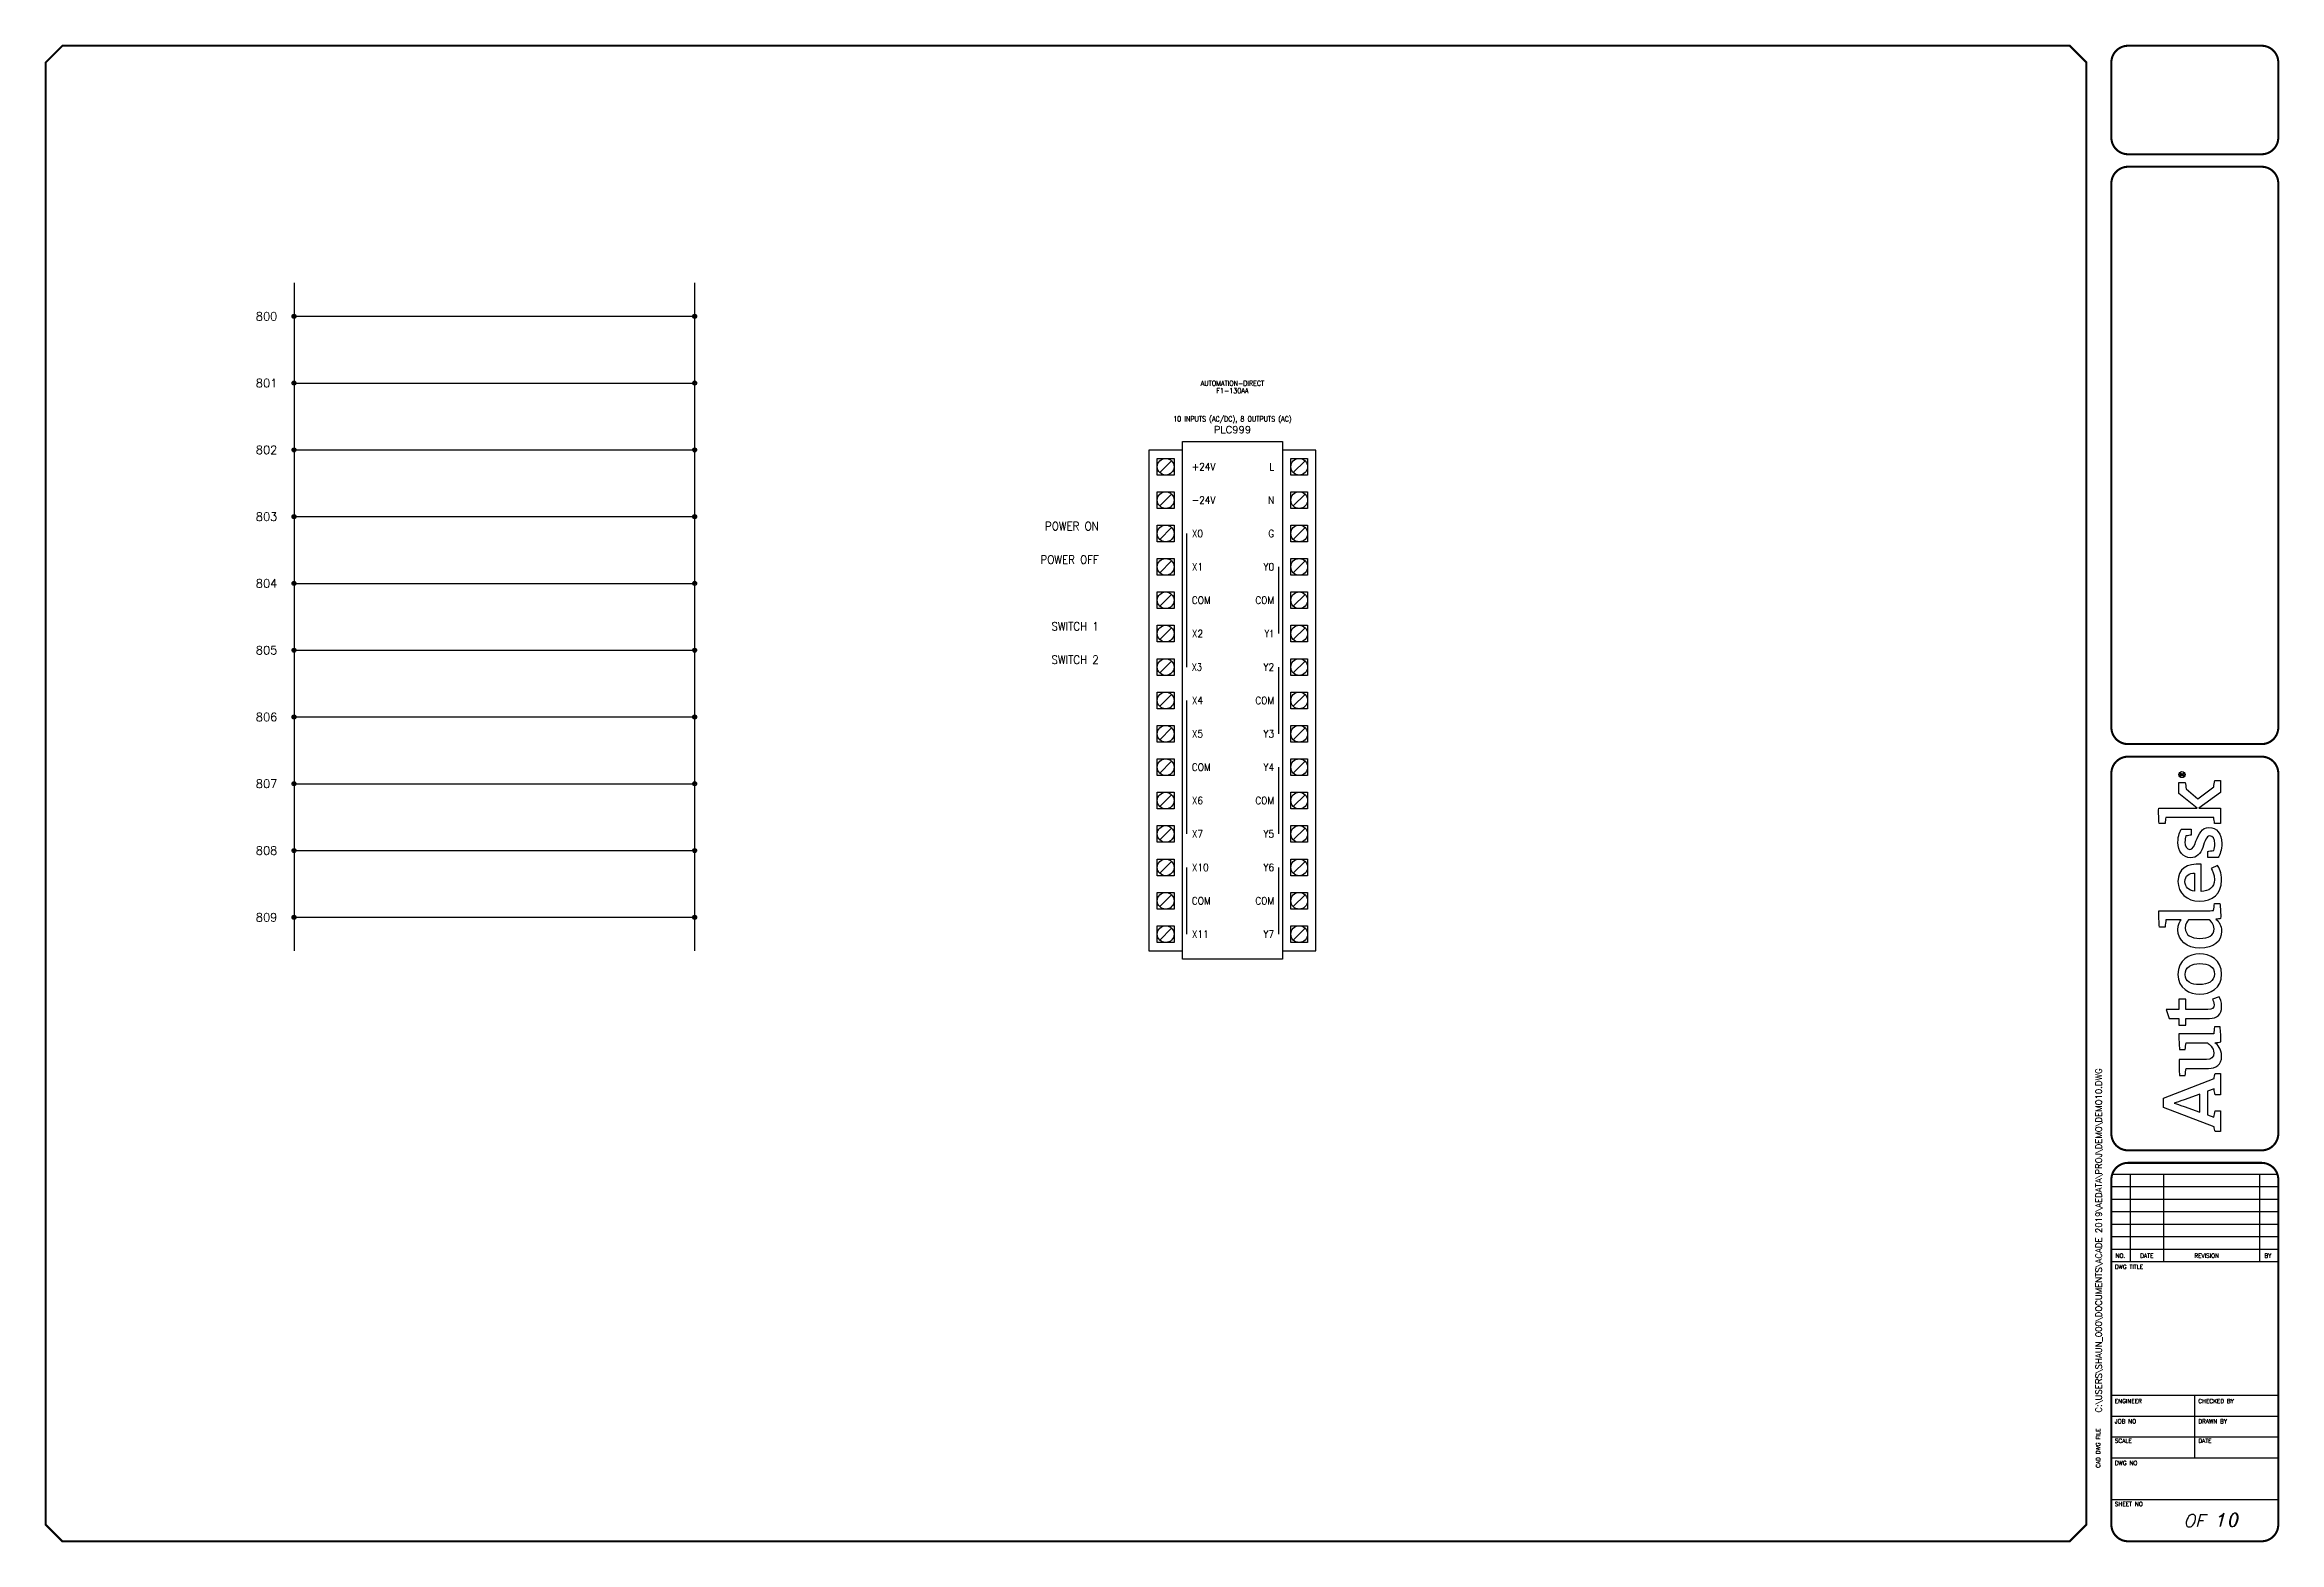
# Model space of a CAD drawing. Header units: inches. Extents: x 0 to 33.5, y 0 to 22.4.
import ezdxf
from ezdxf.enums import TextEntityAlignment as Align

# ---------------------------------------------------------------- set-up
doc = ezdxf.new("R2010")
doc.units = ezdxf.units.IN
doc.header["$MEASUREMENT"] = 0
for name, color, linetype in [('DESC', 150, 'Continuous'), ('LAYER_1', 160, 'Continuous'), ('MISC', 7, 'Continuous'), ('SYMS', 7, 'Continuous'), ('TAGS', 150, 'Continuous'), ('TERMS', 123, 'Continuous'), ('TITLE', 7, 'Continuous'), ('WIRES', 7, 'Continuous')]:
    doc.layers.add(name, color=color, linetype=linetype)
doc.styles.add('ITALIC', font='ITALIC')
doc.styles.add('SIMPLEX', font='SIMPLEX')
doc.styles.add('WD', font='romans.shx')

# ---------------------------------------------------------------- blocks, each defined once
blk = doc.blocks.new('AI9-BLK2')
at = {"layer": 'LAYER_1', "color": 7}
blk.add_circle((0, 0), 2.03, dxfattribs=at)
blk.add_open_spline([(1.7, 0), (1.7, -1), (1, -1.8), (0, -1.8), (-1, -1.8), (-1.7, -1), (-1.7, 0), (-1.7, 1), (-1, 1.8), (0, 1.8), (1, 1.8), (1.7, 1), (1.7, 0)], degree=3, knots=[0, 0, 0, 0, 1, 1, 1, 2, 2, 2, 3, 3, 3, 4, 4, 4, 4], dxfattribs=at)
blk = doc.blocks.new('AI9-BLK1')
at = {"layer": 'LAYER_1', "color": 7}
for points, knots in [([(0.7, -1.1), (0.7, -1.1), (0.2, -0.4), (0.2, -0.4), (0.1, -0.2), (0, -0.2), (-0.1, -0.1), (0.3, 0), (0.5, 0.2), (0.5, 0.5), (0.5, 0.8), (0.3, 1.1), (-0.2, 1.1), (-0.2, 1.1), (-0.8, 1.1), (-0.8, 1.1), (-0.8, 1.1), (-0.8, -1.1), (-0.8, -1.1), (-0.8, -1.1), (-0.5, -1.1), (-0.5, -1.1), (-0.5, -1.1), (-0.5, -0.1), (-0.5, -0.1), (-0.4, -0.1), (-0.3, -0.2), (-0.2, -0.3), (-0.2, -0.3), (0.3, -1.1), (0.3, -1.1), (0.3, -1.1), (0.7, -1.1), (0.7, -1.1)], [0, 0, 0, 0, 1, 1, 1, 2, 2, 2, 3, 3, 3, 4, 4, 4, 5, 5, 5, 6, 6, 6, 7, 7, 7, 8, 8, 8, 9, 9, 9, 10, 10, 10, 11, 11, 11, 11]), ([(0.2, 0.5), (0.2, 0.2), (-0.1, 0.1), (-0.3, 0.1), (-0.3, 0.1), (-0.5, 0.1), (-0.5, 0.1), (-0.5, 0.1), (-0.5, 0.8), (-0.5, 0.8), (-0.5, 0.8), (-0.2, 0.8), (-0.2, 0.8), (0.1, 0.8), (0.2, 0.7), (0.2, 0.5)], [0, 0, 0, 0, 1, 1, 1, 2, 2, 2, 3, 3, 3, 4, 4, 4, 5, 5, 5, 5])]:
    blk.add_open_spline(points, degree=3, knots=knots, dxfattribs=at)
blk = doc.blocks.new('LOGO')
for points, knots in [([(35.2, 4.3), (35.2, 4.3), (22.1, 38.1), (22.1, 38.1), (22.1, 38.1), (16.1, 38.1), (16.1, 38.1), (16.1, 38.1), (3.2, 4.3), (3.2, 4.3), (2.2, 4.2), (0.9, 4), (0, 3.7), (0, 3.7), (0, 0), (0, 0), (0, 0), (13.7, 0), (13.7, 0), (13.7, 0), (13.7, 3.7), (13.7, 3.7), (12.4, 4), (10.9, 4.3), (9.5, 4.4), (9.5, 4.4), (11.1, 8.8), (11.1, 8.8), (11.1, 8.8), (26.8, 8.8), (26.8, 8.8), (26.8, 8.8), (28.4, 4.3), (28.4, 4.3), (27, 4.2), (25.8, 4), (24.5, 3.7), (24.5, 3.7), (24.5, 0), (24.5, 0), (24.5, 0), (38.7, 0), (38.7, 0), (38.7, 0), (38.7, 3.7), (38.7, 3.7), (37.9, 3.9), (36, 4.3), (35.2, 4.3)], [0, 0, 0, 0, 1, 1, 1, 2, 2, 2, 3, 3, 3, 4, 4, 4, 5, 5, 5, 6, 6, 6, 7, 7, 7, 8, 8, 8, 9, 9, 9, 10, 10, 10, 11, 11, 11, 12, 12, 12, 13, 13, 13, 14, 14, 14, 15, 15, 15, 16, 16, 16, 16]), ([(12.8, 13.8), (12.8, 13.8), (16.6, 24.3), (16.6, 24.3), (17.8, 27.5), (18.2, 28.8), (18.8, 30.9), (18.8, 30.9), (18.9, 30.9), (18.9, 30.9), (19.6, 28.9), (20, 27.5), (21.1, 24.3), (21.1, 24.3), (24.9, 13.8), (24.9, 13.8), (24.9, 13.8), (12.8, 13.8), (12.8, 13.8)], [0, 0, 0, 0, 1, 1, 1, 2, 2, 2, 3, 3, 3, 4, 4, 4, 5, 5, 5, 6, 6, 6, 6]), ([(70.8, 23.1), (70.8, 23.1), (70.8, 27.7), (70.8, 27.7), (70.8, 27.7), (75.3, 27.7), (75.3, 27.7), (75.3, 27.7), (75.3, 34.3), (75.3, 34.3), (75.3, 34.3), (81.3, 36.2), (81.3, 36.2), (81.3, 36.2), (81.3, 27.7), (81.3, 27.7), (81.3, 27.7), (88, 27.7), (88, 27.7), (88, 27.7), (88, 23.1), (88, 23.1), (88, 23.1), (81.3, 23.1), (81.3, 23.1), (81.3, 23.1), (81.3, 8.4), (81.3, 8.4), (81.3, 5.6), (82.1, 4.3), (84.3, 4.3), (86, 4.3), (87.5, 5.1), (88, 5.5), (88, 5.5), (89.7, 0.9), (89.7, 0.9), (88.7, 0.3), (86.5, -0.7), (83.2, -0.7), (77.6, -0.7), (75.3, 2.4), (75.3, 7.4), (75.3, 7.4), (75.3, 23.1), (75.3, 23.1), (75.3, 23.1), (70.8, 23.1), (70.8, 23.1)], [0, 0, 0, 0, 1, 1, 1, 2, 2, 2, 3, 3, 3, 4, 4, 4, 5, 5, 5, 6, 6, 6, 7, 7, 7, 8, 8, 8, 9, 9, 9, 10, 10, 10, 11, 11, 11, 12, 12, 12, 13, 13, 13, 14, 14, 14, 15, 15, 15, 16, 16, 16, 16]), ([(147.1, 4.7), (147.1, 5.4), (147, 6.1), (147, 6.9), (147, 6.9), (147, 41.1), (147, 41.1), (143.4, 41.2), (139.3, 41), (136.1, 40.7), (136.1, 40.7), (136.1, 37), (136.1, 37), (137.7, 36.8), (139.6, 36.6), (141, 36.4), (141, 36.4), (141, 36.4), (141, 36.4), (141, 36.4), (141, 26.2), (141, 26.2), (140, 27.1), (138, 28.4), (134.3, 28.4), (127.3, 28.4), (122, 22.6), (122, 13.8), (122, 4.5), (126.6, -0.7), (133.4, -0.7), (137.1, -0.7), (139.6, 1.1), (141.3, 3.1), (141.3, 2.1), (141.6, 0.6), (141.8, 0), (145.2, -0.2), (148.7, 0.1), (151.7, 0.4), (151.7, 0.4), (151.7, 4.1), (151.7, 4.1), (150.2, 4.2), (148.4, 4.5), (147.1, 4.7)], [0, 0, 0, 0, 1, 1, 1, 2, 2, 2, 3, 3, 3, 4, 4, 4, 5, 5, 5, 6, 6, 6, 7, 7, 7, 8, 8, 8, 9, 9, 9, 10, 10, 10, 11, 11, 11, 12, 12, 12, 13, 13, 13, 14, 14, 14, 15, 15, 15, 15]), ([(229.4, 4.6), (229.4, 4.6), (221.5, 15.2), (221.5, 15.2), (221.5, 15.2), (228, 23), (228, 23), (229.4, 23.1), (231.3, 23.3), (232.4, 23.6), (232.4, 23.6), (232.4, 27.7), (232.4, 27.7), (232.4, 27.7), (225, 27.7), (225, 27.7), (225, 27.7), (215.2, 15.6), (215.2, 15.6), (215.2, 15.6), (215.2, 41.2), (215.2, 41.2), (211.8, 41.3), (208.2, 41.2), (205.1, 40.9), (205.1, 40.9), (205.1, 36.9), (205.1, 36.9), (206.5, 36.8), (208, 36.6), (209.1, 36.5), (209.1, 36.5), (209.1, 4.5), (209.1, 4.5), (207.8, 4.4), (206.3, 4.2), (205.1, 4), (205.1, 4), (205.1, 0), (205.1, 0), (205.1, 0), (215.2, 0), (215.2, 0), (215.2, 0), (215.2, 14.5), (215.2, 14.5), (215.2, 14.5), (225.6, 0), (225.6, 0), (225.6, 0), (233.7, 0), (233.7, 0), (233.7, 0), (233.7, 3.8), (233.7, 3.8), (232.2, 4.2), (230.6, 4.4), (229.4, 4.6)], [0, 0, 0, 0, 1, 1, 1, 2, 2, 2, 3, 3, 3, 4, 4, 4, 5, 5, 5, 6, 6, 6, 7, 7, 7, 8, 8, 8, 9, 9, 9, 10, 10, 10, 11, 11, 11, 12, 12, 12, 13, 13, 13, 14, 14, 14, 15, 15, 15, 16, 16, 16, 17, 17, 17, 18, 18, 18, 19, 19, 19, 19]), ([(59.7, -0.1), (59.5, 0.6), (59.2, 2.6), (59.1, 3.8), (57.8, 2), (54.9, -0.7), (50.2, -0.7), (44.2, -0.7), (42, 3.1), (42, 8.1), (42, 8.1), (42, 22.9), (42, 22.9), (40.6, 23.2), (38.8, 23.4), (37.3, 23.5), (37.3, 23.5), (37.3, 27.3), (37.3, 27.3), (40.3, 27.6), (44.4, 27.8), (48, 27.6), (48, 27.6), (48, 9.3), (48, 9.3), (48, 6.2), (49.1, 4.5), (52.3, 4.5), (55.8, 4.5), (58.4, 7.9), (59, 8.6), (59, 8.6), (59, 23), (59, 23), (57.8, 23.2), (56, 23.4), (54.6, 23.5), (54.6, 23.5), (54.6, 27.3), (54.6, 27.3), (57.6, 27.7), (61.5, 27.8), (65, 27.7), (65, 27.7), (65, 4.6), (65, 4.6), (66.3, 4.4), (68.1, 4.2), (69.6, 4.1), (69.6, 4.1), (69.6, 0.3), (69.6, 0.3), (66.7, 0), (63, -0.2), (59.7, -0.1)], [0, 0, 0, 0, 1, 1, 1, 2, 2, 2, 3, 3, 3, 4, 4, 4, 5, 5, 5, 6, 6, 6, 7, 7, 7, 8, 8, 8, 9, 9, 9, 10, 10, 10, 11, 11, 11, 12, 12, 12, 13, 13, 13, 14, 14, 14, 15, 15, 15, 16, 16, 16, 17, 17, 17, 18, 18, 18, 18]), ([(104.8, -0.7), (95.2, -0.7), (91.4, 7), (91.4, 13.8), (91.4, 20.6), (95.1, 28.4), (104.6, 28.4), (114.1, 28.4), (118.3, 20.8), (118.3, 14), (118.3, 7.2), (114.2, -0.7), (104.8, -0.7)], [0, 0, 0, 0, 1, 1, 1, 2, 2, 2, 3, 3, 3, 4, 4, 4, 4]), ([(104.5, 23.6), (99.6, 23.6), (97.8, 19.5), (97.8, 14), (97.8, 8.5), (99.9, 4.1), (104.8, 4.1), (109.8, 4.1), (111.8, 8.2), (111.8, 13.8), (111.8, 19.3), (109.5, 23.6), (104.5, 23.6)], [0, 0, 0, 0, 1, 1, 1, 2, 2, 2, 3, 3, 3, 4, 4, 4, 4]), ([(141, 7.6), (140.3, 6.7), (138.2, 4.3), (135, 4.3), (130.5, 4.3), (128.5, 8.1), (128.5, 13.8), (128.5, 19.6), (130.9, 23.5), (135.4, 23.5), (138.3, 23.5), (139.9, 22.3), (141, 21.3), (141, 21.3), (141, 7.6), (141, 7.6)], [0, 0, 0, 0, 1, 1, 1, 2, 2, 2, 3, 3, 3, 4, 4, 4, 5, 5, 5, 5]), ([(167.6, 4.1), (171.4, 4.1), (173.8, 5.5), (175, 6.2), (175, 6.2), (177.1, 2.1), (177.1, 2.1), (175.5, 1.1), (172.6, -0.7), (167.2, -0.7), (158.2, -0.7), (153.3, 5.5), (153.3, 14), (153.3, 22.5), (158.9, 28.4), (166.4, 28.4), (174.6, 28.4), (178.7, 22.5), (177.9, 12.9), (177.9, 12.9), (159.8, 12.9), (159.8, 12.9), (160, 7.9), (162.3, 4.1), (167.6, 4.1)], [0, 0, 0, 0, 1, 1, 1, 2, 2, 2, 3, 3, 3, 4, 4, 4, 5, 5, 5, 6, 6, 6, 7, 7, 7, 8, 8, 8, 8]), ([(172, 17.3), (171.9, 20.8), (170.4, 23.7), (166.3, 23.7), (162.6, 23.7), (160.6, 21.2), (159.9, 17.3), (159.9, 17.3), (172, 17.3), (172, 17.3)], [0, 0, 0, 0, 1, 1, 1, 2, 2, 2, 3, 3, 3, 3]), ([(193.3, 16.4), (190.2, 17.6), (187.8, 18.3), (187.8, 20.5), (187.8, 22.6), (189.9, 23.7), (192.6, 23.7), (194.1, 23.7), (195.6, 23.5), (196.8, 23.1), (196.9, 21.9), (197.1, 20.1), (197.3, 19.6), (197.3, 19.6), (201.3, 19.6), (201.3, 19.6), (201.3, 19.6), (201.3, 26.1), (201.3, 26.1), (200.2, 26.8), (197.1, 28.4), (192.4, 28.4), (186.5, 28.4), (182.2, 25), (182.2, 20.1), (182.2, 15.7), (184.9, 13.4), (189.1, 11.9), (193.4, 10.4), (196.7, 9.3), (196.7, 7.2), (196.7, 5.1), (195, 3.9), (191.4, 3.9), (189.9, 3.9), (188.1, 4.1), (187, 4.6), (186.9, 5.9), (186.6, 7.8), (186.3, 8.4), (186.3, 8.4), (182.3, 8.4), (182.3, 8.4), (182.3, 8.4), (182.3, 1.6), (182.3, 1.6), (182.3, 1.6), (182.3, 1.6), (182.3, 1.6), (184.1, 0.5), (187.5, -0.8), (191.8, -0.8), (198.3, -0.8), (202.4, 2.6), (202.4, 7.8), (202.4, 12.5), (197.8, 14.6), (193.3, 16.4)], [0, 0, 0, 0, 1, 1, 1, 2, 2, 2, 3, 3, 3, 4, 4, 4, 5, 5, 5, 6, 6, 6, 7, 7, 7, 8, 8, 8, 9, 9, 9, 10, 10, 10, 11, 11, 11, 12, 12, 12, 13, 13, 13, 14, 14, 14, 15, 15, 15, 16, 16, 16, 17, 17, 17, 18, 18, 18, 19, 19, 19, 19])]:
    blk.add_open_spline(points, degree=3, knots=knots)
for name, p in [('AI9-BLK2', (237.6, 25.7)), ('AI9-BLK1', (237.8, 25.7))]:
    blk.add_blockref(name, p)
blk = doc.blocks.new('NO_NUM_acade_title')
at = {"layer": 'TITLE'}
for p, q in [((30.594, 22.177), (30.594, 20.781)), ((30.969, 5.531), (33.469, 5.531)), ((31.25, 5.531), (31.25, 4.219)), ((31.75, 5.531), (31.75, 4.219)), ((33.188, 5.531), (33.188, 4.219)), ((30.969, 5.344), (33.469, 5.344)), ((30.969, 5.156), (33.469, 5.156)), ((30.969, 4.969), (33.469, 4.969)), ((30.969, 4.781), (33.469, 4.781)), ((30.969, 4.594), (33.469, 4.594)), ((30.969, 4.406), (33.469, 4.406)), ((30.969, 4.219), (33.469, 4.219)), ((30.594, 0.281), (30.594, 2.214)), ((30.969, 2.219), (33.469, 2.219)), ((32.219, 1.281), (32.219, 2.219)), ((30.969, 1.906), (33.469, 1.906)), ((30.969, 1.594), (33.469, 1.594)), ((30.969, 1.281), (33.469, 1.281)), ((30.969, 0.656), (33.469, 0.656))]:
    blk.add_line(p, q, dxfattribs=at)
at = {"layer": 'TITLE', "const_width": 0.0312}
blk.add_lwpolyline([(30.594, 0.281), (30.594, 22.177), (30.344, 22.427), (0.281, 22.427), (0.031, 22.177), (0.031, 0.281), (0.281, 0.031), (30.344, 0.031)], close=True, dxfattribs=at)
for points in [[(31.219, 22.427, 0.414214), (30.969, 22.177, 0.414214)], [(33.469, 22.177, 0.414214), (33.219, 22.427, 0.414214)], [(30.969, 21.052, 0.414214), (31.219, 20.802, 0.414214)], [(33.219, 20.802, 0.414214), (33.469, 21.052, 0.414214)], [(31.219, 20.615, 0.414214), (30.969, 20.365, 0.414214)], [(33.469, 20.365, 0.414214), (33.219, 20.615, 0.414214)], [(30.969, 12.219, 0.414214), (31.219, 11.969, 0.414214)], [(33.219, 11.969, 0.414214), (33.469, 12.219, 0.414214)], [(31.219, 11.781, 0.414214), (30.969, 11.531, 0.414214)], [(33.469, 11.531, 0.414214), (33.219, 11.781, 0.414214)], [(30.969, 6.135, 0.414214), (31.219, 5.885, 0.414214)], [(33.219, 5.885, 0.414214), (33.469, 6.135, 0.414214)], [(31.219, 5.698, 0.414214), (30.969, 5.448, 0.414214)], [(33.469, 5.448, 0.414214), (33.219, 5.698, 0.414214)], [(30.969, 0.281, 0.414214), (31.219, 0.031, 0.414214)], [(33.219, 0.031, 0.414214), (33.469, 0.281, 0.414214)]]:
    blk.add_lwpolyline(points, format="xyb", dxfattribs=at)
for points in [[(33.219, 22.427), (31.219, 22.427)], [(30.969, 22.177), (30.969, 21.052)], [(33.469, 22.177), (33.469, 21.052)], [(33.219, 20.802), (31.219, 20.802)], [(33.219, 20.615), (31.219, 20.615)], [(30.969, 20.365), (30.969, 12.219)], [(33.469, 20.365), (33.469, 12.219)], [(31.219, 11.969), (33.219, 11.969)], [(31.219, 11.781), (33.219, 11.781)], [(31.219, 5.885), (33.219, 5.885)], [(31.219, 5.698), (33.219, 5.698)], [(30.969, 5.448), (30.969, 0.281)], [(33.469, 5.448), (33.469, 0.281)], [(31.219, 0.031), (33.219, 0.031)]]:
    blk.add_lwpolyline(points, dxfattribs=at)
at = {"layer": 'TITLE', "color": 7, "const_width": 0.0312}
for points in [[(30.969, 11.531), (30.969, 6.135)], [(33.469, 11.531), (33.469, 6.135)]]:
    blk.add_lwpolyline(points, dxfattribs=at)
at = {"xscale": 0.02250000000000085, "yscale": 0.02250000000000085, "zscale": 0.02250000000000085, "rotation": 90}
blk.add_blockref('LOGO', (32.605, 6.167), dxfattribs=at)
at = {"layer": 'TITLE', "color": 1, "style": 'SIMPLEX'}
for s, p in [('DWG TITLE', (31.021, 4.109)), ('ENGINEER', (31.021, 2.099)), ('CHECKED BY', (32.271, 2.099)), ('JOB NO', (31.021, 1.797)), ('DRAWN BY', (32.271, 1.797)), ('SCALE', (31.021, 1.505)), ('DATE', (32.271, 1.505)), ('DWG NO', (31.021, 1.172)), ('SHEET NO', (31.021, 0.557))]:
    blk.add_text(s, height=0.0625, dxfattribs=at).set_placement(p)
at = {"layer": 'TITLE', "color": 1}
for s, height, style, p in [('NO.', 0.0625, 'SIMPLEX', (31.104, 4.307)), ('DATE', 0.0625, 'SIMPLEX', (31.5, 4.307)), ('REVISION', 0.0625, 'SIMPLEX', (32.396, 4.307)), ('BY', 0.0625, 'SIMPLEX', (33.313, 4.307)), ('OF', 0.1875, 'ITALIC', (32.208, 0.339))]:
    blk.add_text(s, height=height, dxfattribs=dict(at, style=style)).set_placement(p, align=Align.MIDDLE)
at = {"layer": 'TITLE', "color": 1, "style": 'SIMPLEX'}
blk.add_text('CAD DWG FILE', height=0.0625, rotation=90, dxfattribs=at).set_placement((30.802, 1.13))
at = {"layer": 'TITLE', "color": 1, "style": 'ITALIC'}
for tag, height, p in [('TITLE#1', 0.125, (32.156, 3.406)), ('TITLE#2', 0.125, (32.156, 3.204)), ('TITLE#3', 0.125, (32.156, 3.001)), ('TITLE#4', 0.125, (32.156, 2.799)), ('DWG#', 0.2, (32.156, 0.826))]:
    blk.add_attdef(tag, text='', height=height, dxfattribs=at).set_placement(p, align=Align.CENTER)
at = {"layer": 'TITLE', "color": 1, "style": 'SIMPLEX'}
blk.add_attdef('CAD#', (30.826, 1.958), '', height=0.0938, rotation=90, dxfattribs=at)
at = {"layer": 'TITLE', "color": 1}
for tag, p, height, style in [('ENGINEER', (31.237, 1.958), 0.0938, 'ITALIC'), ('CHKDBY', (32.424, 1.958), 0.0938, 'ITALIC'), ('JOB#', (31.464, 1.644), 0.0938, 'SIMPLEX'), ('DRAWNBY', (32.494, 1.644), 0.0938, 'ITALIC'), ('SCALE', (31.353, 1.344), 0.0938, 'SIMPLEX'), ('DATE', (32.408, 1.344), 0.0938, 'SIMPLEX'), ('SHTS', (32.532, 0.25), 0.2, 'ITALIC')]:
    blk.add_attdef(tag, p, '', height=height, dxfattribs=dict(at, style=style))
at = {"layer": 'TITLE', "color": 1, "style": 'ITALIC'}
blk.add_attdef('SH#', text='', height=0.2, dxfattribs=at).set_placement((31.881, 0.25), align=Align.RIGHT)
at = {"layer": 'TITLE', "color": 7, "flags": 9}
blk.add_attdef('WD_TB', (31.219, 0.031), '', height=0.125, dxfattribs=at)
blk = doc.blocks.new('WD_MLRH')
at = {"style": 'WD'}
blk.add_attdef('RUNGFIRST', text='', height=0.125, dxfattribs=at).set_placement((-0.25, 0), align=Align.MIDDLE_RIGHT)
at = {"style": 'WD', "flags": 1}
for tag, p in [('WIRE-START', (-0.25, -0.356)), ('RUNGHORV', (-0.25, -0.127)), ('WIREMODE', (-0.25, -0.281)), ('RUNGDIST', (-0.25, -0.2)), ('RUNGCNT', (-0.25, -0.237)), ('RUNGINC', (-0.25, -0.163)), ('WIREFMT', (-0.25, -0.321)), ('WIRE-GSUF', (-0.25, -0.396)), ('PH3SPACE', (-0.25, -0.437))]:
    blk.add_attdef(tag, text='', height=0.025, dxfattribs=at).set_placement(p, align=Align.RIGHT)
blk = doc.blocks.new('WDDOT')
for radius in [0.03, 0.0187, 0.00929]:
    blk.add_circle((0, 0), radius)
blk = doc.blocks.new('PLCIO50EF1-130AA')
for p, q in [((-0.75, 0.375), (0.75, 0.375)), ((-0.75, 0.25), (-0.75, 0.375)), ((0.75, 0.375), (0.75, -7.375)), ((-1.25, 0.25), (-1.25, -7.25)), ((-0.75, 0.25), (-1.25, 0.25)), ((-1.125, 0.125), (-0.875, 0.125)), ((-1.125, -0.125), (-1.125, 0.125)), ((-0.912, 0.088), (-1.088, -0.088)), ((-0.875, 0.125), (-0.875, -0.125)), ((-0.75, -7.25), (-0.75, 0.25)), ((1.25, 0.25), (0.75, 0.25)), ((0.875, -0.125), (0.875, 0.125)), ((0.875, 0.125), (1.125, 0.125)), ((1.088, 0.088), (0.912, -0.088)), ((1.125, 0.125), (1.125, -0.125)), ((1.25, -7.25), (1.25, 0.25)), ((-0.875, -0.125), (-1.125, -0.125)), ((1.125, -0.125), (0.875, -0.125)), ((-1.125, -0.375), (-0.875, -0.375)), ((-1.125, -0.375), (-0.875, -0.375)), ((-1.125, -0.625), (-1.125, -0.375)), ((-1.125, -0.625), (-1.125, -0.375)), ((-0.875, -0.625), (-1.125, -0.625)), ((-0.875, -0.625), (-1.125, -0.625)), ((-0.912, -0.412), (-1.088, -0.588)), ((-0.875, -0.375), (-0.875, -0.625)), ((-0.875, -0.375), (-0.875, -0.625)), ((0.875, -0.625), (0.875, -0.375)), ((0.875, -0.375), (1.125, -0.375)), ((1.125, -0.625), (0.875, -0.625)), ((1.088, -0.412), (0.912, -0.588)), ((1.125, -0.375), (1.125, -0.625)), ((-1.125, -0.875), (-0.875, -0.875)), ((-1.125, -0.875), (-0.875, -0.875)), ((-1.125, -1.125), (-1.125, -0.875)), ((-1.125, -1.125), (-1.125, -0.875)), ((-0.912, -0.912), (-1.088, -1.088)), ((-0.875, -0.875), (-0.875, -1.125)), ((-0.875, -0.875), (-0.875, -1.125)), ((-0.688, -1), (-0.688, -3)), ((0.875, -1.125), (0.875, -0.875)), ((0.875, -0.875), (1.125, -0.875)), ((1.088, -0.912), (0.912, -1.088)), ((1.125, -0.875), (1.125, -1.125)), ((-0.875, -1.125), (-1.125, -1.125)), ((-0.875, -1.125), (-1.125, -1.125)), ((1.125, -1.125), (0.875, -1.125)), ((-1.125, -1.375), (-0.875, -1.375)), ((-1.125, -1.375), (-0.875, -1.375)), ((-1.125, -1.625), (-1.125, -1.375)), ((-1.125, -1.625), (-1.125, -1.375)), ((-0.875, -1.625), (-1.125, -1.625)), ((-0.875, -1.625), (-1.125, -1.625)), ((-0.912, -1.412), (-1.088, -1.588)), ((-0.875, -1.375), (-0.875, -1.625)), ((-0.875, -1.375), (-0.875, -1.625)), ((0.688, -1.5), (0.688, -2.5)), ((0.875, -1.625), (0.875, -1.375)), ((0.875, -1.625), (0.875, -1.375)), ((0.875, -1.375), (1.125, -1.375)), ((0.875, -1.375), (1.125, -1.375)), ((1.125, -1.625), (0.875, -1.625)), ((1.125, -1.625), (0.875, -1.625)), ((1.088, -1.412), (0.912, -1.588)), ((1.125, -1.375), (1.125, -1.625)), ((1.125, -1.375), (1.125, -1.625)), ((-1.125, -1.875), (-0.875, -1.875)), ((-1.125, -1.875), (-0.875, -1.875)), ((-1.125, -2.125), (-1.125, -1.875)), ((-1.125, -2.125), (-1.125, -1.875)), ((-0.912, -1.912), (-1.088, -2.088)), ((-0.875, -1.875), (-0.875, -2.125)), ((-0.875, -1.875), (-0.875, -2.125)), ((0.875, -2.125), (0.875, -1.875)), ((0.875, -1.875), (1.125, -1.875)), ((1.088, -1.912), (0.912, -2.088)), ((1.125, -1.875), (1.125, -2.125)), ((-0.875, -2.125), (-1.125, -2.125)), ((-0.875, -2.125), (-1.125, -2.125)), ((1.125, -2.125), (0.875, -2.125)), ((-1.125, -2.375), (-0.875, -2.375)), ((-1.125, -2.375), (-0.875, -2.375)), ((-1.125, -2.625), (-1.125, -2.375)), ((-1.125, -2.625), (-1.125, -2.375)), ((-0.875, -2.625), (-1.125, -2.625)), ((-0.875, -2.625), (-1.125, -2.625)), ((-0.912, -2.412), (-1.088, -2.588)), ((-0.875, -2.375), (-0.875, -2.625)), ((-0.875, -2.375), (-0.875, -2.625)), ((0.875, -2.625), (0.875, -2.375)), ((0.875, -2.375), (1.125, -2.375)), ((1.125, -2.625), (0.875, -2.625)), ((1.088, -2.412), (0.912, -2.588)), ((1.125, -2.375), (1.125, -2.625)), ((-1.125, -2.875), (-0.875, -2.875)), ((-1.125, -2.875), (-0.875, -2.875)), ((-1.125, -3.125), (-1.125, -2.875)), ((-1.125, -3.125), (-1.125, -2.875)), ((-0.912, -2.912), (-1.088, -3.088)), ((-0.875, -2.875), (-0.875, -3.125)), ((-0.875, -2.875), (-0.875, -3.125)), ((0.688, -3), (0.688, -4)), ((0.875, -3.125), (0.875, -2.875)), ((0.875, -2.875), (1.125, -2.875)), ((1.088, -2.912), (0.912, -3.088)), ((1.125, -2.875), (1.125, -3.125)), ((-0.875, -3.125), (-1.125, -3.125)), ((-0.875, -3.125), (-1.125, -3.125)), ((1.125, -3.125), (0.875, -3.125)), ((-1.125, -3.375), (-0.875, -3.375)), ((-1.125, -3.375), (-0.875, -3.375)), ((-1.125, -3.625), (-1.125, -3.375)), ((-1.125, -3.625), (-1.125, -3.375)), ((-0.875, -3.625), (-1.125, -3.625)), ((-0.875, -3.625), (-1.125, -3.625)), ((-0.912, -3.412), (-1.088, -3.588)), ((-0.875, -3.375), (-0.875, -3.625)), ((-0.875, -3.375), (-0.875, -3.625)), ((-0.688, -3.5), (-0.688, -5.5)), ((0.875, -3.625), (0.875, -3.375)), ((0.875, -3.375), (1.125, -3.375)), ((1.125, -3.625), (0.875, -3.625)), ((1.088, -3.412), (0.912, -3.588)), ((1.125, -3.375), (1.125, -3.625)), ((-1.125, -3.875), (-0.875, -3.875)), ((-1.125, -3.875), (-0.875, -3.875)), ((-1.125, -4.125), (-1.125, -3.875)), ((-1.125, -4.125), (-1.125, -3.875)), ((-0.912, -3.912), (-1.088, -4.088)), ((-0.875, -3.875), (-0.875, -4.125)), ((-0.875, -3.875), (-0.875, -4.125)), ((0.875, -4.125), (0.875, -3.875)), ((0.875, -3.875), (1.125, -3.875)), ((1.088, -3.912), (0.912, -4.088)), ((1.125, -3.875), (1.125, -4.125)), ((-0.875, -4.125), (-1.125, -4.125)), ((-0.875, -4.125), (-1.125, -4.125)), ((1.125, -4.125), (0.875, -4.125)), ((-1.125, -4.375), (-0.875, -4.375)), ((-1.125, -4.375), (-0.875, -4.375)), ((-1.125, -4.625), (-1.125, -4.375)), ((-1.125, -4.625), (-1.125, -4.375)), ((-0.875, -4.625), (-1.125, -4.625)), ((-0.875, -4.625), (-1.125, -4.625)), ((-0.912, -4.412), (-1.088, -4.588)), ((-0.875, -4.375), (-0.875, -4.625)), ((-0.875, -4.375), (-0.875, -4.625)), ((0.688, -4.5), (0.688, -5.5)), ((0.875, -4.625), (0.875, -4.375)), ((0.875, -4.375), (1.125, -4.375)), ((1.125, -4.625), (0.875, -4.625)), ((1.088, -4.412), (0.912, -4.588)), ((1.125, -4.375), (1.125, -4.625)), ((-1.125, -4.875), (-0.875, -4.875)), ((-1.125, -4.875), (-0.875, -4.875)), ((-1.125, -5.125), (-1.125, -4.875)), ((-1.125, -5.125), (-1.125, -4.875)), ((-0.912, -4.912), (-1.088, -5.088)), ((-0.875, -4.875), (-0.875, -5.125)), ((-0.875, -4.875), (-0.875, -5.125)), ((0.875, -5.125), (0.875, -4.875)), ((0.875, -4.875), (1.125, -4.875)), ((1.088, -4.912), (0.912, -5.088)), ((1.125, -4.875), (1.125, -5.125)), ((-0.875, -5.125), (-1.125, -5.125)), ((-0.875, -5.125), (-1.125, -5.125)), ((1.125, -5.125), (0.875, -5.125)), ((-1.125, -5.375), (-0.875, -5.375)), ((-1.125, -5.375), (-0.875, -5.375)), ((-1.125, -5.625), (-1.125, -5.375)), ((-1.125, -5.625), (-1.125, -5.375)), ((-0.875, -5.625), (-1.125, -5.625)), ((-0.875, -5.625), (-1.125, -5.625)), ((-0.912, -5.412), (-1.088, -5.588)), ((-0.875, -5.375), (-0.875, -5.625)), ((-0.875, -5.375), (-0.875, -5.625)), ((0.875, -5.625), (0.875, -5.375)), ((0.875, -5.375), (1.125, -5.375)), ((1.125, -5.625), (0.875, -5.625)), ((1.088, -5.412), (0.912, -5.588)), ((1.125, -5.375), (1.125, -5.625)), ((-1.125, -5.875), (-0.875, -5.875)), ((-1.125, -5.875), (-0.875, -5.875)), ((-1.125, -6.125), (-1.125, -5.875)), ((-1.125, -6.125), (-1.125, -5.875)), ((-0.912, -5.912), (-1.088, -6.088)), ((-0.875, -5.875), (-0.875, -6.125)), ((-0.875, -5.875), (-0.875, -6.125)), ((-0.688, -6), (-0.688, -7)), ((0.688, -6), (0.688, -7)), ((0.875, -6.125), (0.875, -5.875)), ((0.875, -6.125), (0.875, -5.875)), ((0.875, -5.875), (1.125, -5.875)), ((0.875, -5.875), (1.125, -5.875)), ((1.088, -5.912), (0.912, -6.088)), ((1.125, -5.875), (1.125, -6.125)), ((1.125, -5.875), (1.125, -6.125)), ((-0.875, -6.125), (-1.125, -6.125)), ((-0.875, -6.125), (-1.125, -6.125)), ((1.125, -6.125), (0.875, -6.125)), ((1.125, -6.125), (0.875, -6.125)), ((-1.125, -6.375), (-0.875, -6.375)), ((-1.125, -6.375), (-0.875, -6.375)), ((-1.125, -6.625), (-1.125, -6.375)), ((-1.125, -6.625), (-1.125, -6.375)), ((-0.875, -6.625), (-1.125, -6.625)), ((-0.875, -6.625), (-1.125, -6.625)), ((-0.912, -6.412), (-1.088, -6.588)), ((-0.875, -6.375), (-0.875, -6.625)), ((-0.875, -6.375), (-0.875, -6.625)), ((0.875, -6.375), (1.125, -6.375)), ((0.875, -6.375), (1.125, -6.375)), ((0.875, -6.625), (0.875, -6.375)), ((0.875, -6.625), (0.875, -6.375)), ((1.125, -6.625), (0.875, -6.625)), ((1.125, -6.625), (0.875, -6.625)), ((1.088, -6.412), (0.912, -6.588)), ((1.125, -6.375), (1.125, -6.625)), ((1.125, -6.375), (1.125, -6.625)), ((-1.125, -7.125), (-1.125, -6.875)), ((-1.125, -7.125), (-1.125, -6.875)), ((-1.125, -6.875), (-0.875, -6.875)), ((-1.125, -6.875), (-0.875, -6.875)), ((-0.912, -6.912), (-1.088, -7.088)), ((-0.875, -6.875), (-0.875, -7.125)), ((-0.875, -6.875), (-0.875, -7.125)), ((0.875, -6.875), (1.125, -6.875)), ((0.875, -6.875), (1.125, -6.875)), ((0.875, -7.125), (0.875, -6.875)), ((0.875, -7.125), (0.875, -6.875)), ((1.088, -6.912), (0.912, -7.088)), ((1.125, -6.875), (1.125, -7.125)), ((1.125, -6.875), (1.125, -7.125)), ((-1.25, -7.25), (-0.75, -7.25)), ((-0.875, -7.125), (-1.125, -7.125)), ((-0.875, -7.125), (-1.125, -7.125)), ((-0.75, -7.375), (-0.75, -7.25)), ((0.75, -7.25), (1.25, -7.25)), ((1.125, -7.125), (0.875, -7.125)), ((1.125, -7.125), (0.875, -7.125)), ((0.75, -7.375), (-0.75, -7.375))]:
    blk.add_line(p, q)
for centre in [(-1, 0), (1, 0), (-1, -0.5), (1, -0.5), (-1, -1), (1, -1), (-1, -1.5), (1, -1.5), (-1, -2), (1, -2), (-1, -2.5), (1, -2.5), (-1, -3), (1, -3), (-1, -3.5), (1, -3.5), (-1, -4), (1, -4), (-1, -4.5), (1, -4.5), (-1, -5), (1, -5), (-1, -5.5), (1, -5.5), (-1, -6), (1, -6), (-1, -6.5), (1, -6.5), (-1, -7), (1, -7)]:
    blk.add_circle(centre, 0.125)
at = {"style": 'WD'}
for tag, width, p in [('INST', 0.8, (0, 1.442)), ('LOC', 0.8, (0, 1.335)), ('MFG', 0.8, (0, 1.21)), ('CAT', 0.9, (0, 1.1)), ('DESC', 0.8, (0, 0.677))]:
    blk.add_attdef(tag, text='', height=0.0781, dxfattribs=dict(at, width=width)).set_placement(p, align=Align.CENTER)
for tag, p in [('LINE1', (0, 0.96)), ('LINE2', (0, 0.803)), ('TAG1', (0, 0.5))]:
    blk.add_attdef(tag, text='', height=0.109, dxfattribs=at).set_placement(p, align=Align.CENTER)
at = {"linetype": 'Continuous', "style": 'WD', "flags": 9}
for tag, p in [('ASSYCODE', (0.23, 1.219)), ('FAMILY', (0.231, 1.194))]:
    blk.add_attdef(tag, text='', height=0.01, dxfattribs=at).set_placement(p, align=Align.CENTER)
at = {"style": 'WD', "flags": 1}
for tag, p in [('X4TERM01', (-1.125, 0)), ('X1TERM16', (1.125, 0)), ('X4TERM02', (-1.125, -0.5)), ('X1TERM17', (1.125, -0.5)), ('X4TERM03', (-1.125, -1)), ('X1TERM18', (1.125, -1)), ('X4TERM04', (-1.125, -1.5)), ('X1TERM19', (1.125, -1.5)), ('X4TERM05', (-1.125, -2)), ('X1TERM20', (1.125, -2)), ('X4TERM06', (-1.125, -2.5)), ('X1TERM21', (1.125, -2.5)), ('X4TERM07', (-1.125, -3)), ('X1TERM22', (1.125, -3)), ('X4TERM08', (-1.125, -3.5)), ('X1TERM23', (1.125, -3.5)), ('X4TERM09', (-1.125, -4)), ('X1TERM24', (1.125, -4)), ('X4TERM10', (-1.125, -4.5)), ('X1TERM25', (1.125, -4.5)), ('X4TERM11', (-1.125, -5)), ('X1TERM26', (1.125, -5)), ('X4TERM12', (-1.125, -5.5)), ('X1TERM27', (1.125, -5.5)), ('X4TERM13', (-1.125, -6)), ('X1TERM28', (1.125, -6)), ('X4TERM14', (-1.125, -6.5)), ('X1TERM29', (1.125, -6.5)), ('X4TERM15', (-1.125, -7)), ('X1TERM30', (1.125, -7))]:
    blk.add_attdef(tag, p, '', height=0.0109, dxfattribs=at)
at = {"style": 'WD'}
for tag, width, p in [('TERMDESC01', 0.9, (-0.608, 0)), ('TERMDESC02', 0.9, (-0.608, -0.5)), ('TAGA03', 0.9, (-0.608, -1)), ('TAGA04', 0.9, (-0.608, -1.5)), ('TERMDESC05', 0.9, (-0.608, -2)), ('TAGA06', 0.9, (-0.608, -2.5)), ('TAGA07', 0.8, (-0.608, -3)), ('TAGA08', 0.9, (-0.608, -3.5)), ('TAGA09', 0.9, (-0.608, -4)), ('TERMDESC10', 0.9, (-0.608, -4.5)), ('TAGA11', 0.9, (-0.608, -5)), ('TAGA11', 0.9, (-0.608, -5)), ('TAGA12', 0.9, (-0.608, -5.5)), ('TAGA13', 0.9, (-0.608, -6)), ('TERMDESC14', 0.9, (-0.608, -6.5)), ('TAGA15', 0.9, (-0.608, -7))]:
    blk.add_attdef(tag, text='', height=0.109, dxfattribs=dict(at, width=width)).set_placement(p, align=Align.MIDDLE_LEFT)
for tag, width, p in [('TERMDESC16', 0.9, (0.625, 0)), ('TERMDESC17', 0.9, (0.625, -0.5)), ('TERMDESC18', 0.9, (0.625, -1)), ('TAGA19', 0.9, (0.625, -1.5)), ('TERMDESC20', 0.9, (0.625, -2)), ('TAGA21', 0.8, (0.625, -2.5)), ('TAGA22', 0.9, (0.625, -3)), ('TERMDESC23', 0.9, (0.625, -3.5)), ('TAGA24', 0.9, (0.625, -4)), ('TAGA25', 0.9, (0.625, -4.5)), ('TERMDESC26', 0.9, (0.625, -5)), ('TAGA27', 0.9, (0.625, -5.5)), ('TAGA28', 0.9, (0.625, -6)), ('TERMDESC29', 0.9, (0.625, -6.5)), ('TAGA30', 0.9, (0.625, -7))]:
    blk.add_attdef(tag, text='', height=0.109, dxfattribs=dict(at, width=width)).set_placement(p, align=Align.MIDDLE_RIGHT)
at = {"style": 'WD', "width": 0.9}
for tag, p in [('TERM01', (-1.154, -0.062)), ('TERM02', (-1.158, -0.562)), ('TERM03', (-1.158, -1.062)), ('TERM04', (-1.158, -1.562)), ('TERM05', (-1.158, -2.062)), ('TERM06', (-1.158, -2.562)), ('TERM07', (-1.158, -3.062)), ('TERM08', (-1.158, -3.562)), ('TERM09', (-1.158, -4.062)), ('TERM10', (-1.158, -4.562)), ('TERM11', (-1.158, -5.062)), ('TERM12', (-1.158, -5.562)), ('TERM13', (-1.158, -6.062)), ('TERM14', (-1.158, -6.562)), ('TERM15', (-1.158, -7.062))]:
    blk.add_attdef(tag, text='', height=0.0781, dxfattribs=at).set_placement(p, align=Align.TOP_RIGHT)
for tag, p in [('TERM16', (1.163, -0.062)), ('TERM17', (1.163, -0.562)), ('TERM18', (1.163, -1.062)), ('TERM19', (1.163, -1.562)), ('TERM20', (1.163, -2.062)), ('TERM21', (1.163, -2.562)), ('TERM22', (1.163, -3.062)), ('TERM23', (1.163, -3.562)), ('TERM24', (1.163, -4.062)), ('TERM25', (1.163, -4.562)), ('TERM26', (1.163, -5.062)), ('TERM27', (1.163, -5.562)), ('TERM28', (1.163, -6.062)), ('TERM29', (1.163, -6.562)), ('TERM30', (1.163, -7.062))]:
    blk.add_attdef(tag, text='', height=0.0781, dxfattribs=at).set_placement(p, align=Align.TOP_LEFT)
for tag, p in [('DESCA03', (-2.002, -0.953)), ('DESCB03', (-2.002, -1.172)), ('DESCA04', (-2.002, -1.453)), ('DESCB04', (-2.002, -1.672)), ('DESCA06', (-2.002, -2.453)), ('DESCB06', (-2.002, -2.672)), ('DESCA07', (-2.002, -2.953)), ('DESCB07', (-2.002, -3.172)), ('DESCA08', (-2.002, -3.453)), ('DESCB08', (-2.002, -3.672)), ('DESCA09', (-2.002, -3.953)), ('DESCB09', (-2.002, -4.172)), ('DESCA11', (-2.002, -4.953)), ('DESCB11', (-2.002, -5.172)), ('DESCA12', (-2.002, -5.453)), ('DESCB12', (-2.002, -5.672)), ('DESCA13', (-2.002, -5.953)), ('DESCB13', (-2.002, -6.172)), ('DESCA15', (-2.002, -6.953)), ('DESCB15', (-2.002, -7.172))]:
    blk.add_attdef(tag, text='', height=0.125, dxfattribs=at).set_placement(p, align=Align.RIGHT)
for tag, p in [('DESCA19', (1.998, -1.453)), ('DESCB19', (1.998, -1.672)), ('DESCA21', (1.998, -2.453)), ('DESCB21', (1.998, -2.672)), ('DESCA22', (1.998, -2.953)), ('DESCB22', (1.998, -3.172)), ('DESCA24', (1.998, -3.953)), ('DESCB24', (1.998, -4.172)), ('DESCA25', (1.998, -4.453)), ('DESCB25', (1.998, -4.672)), ('DESCA27', (1.998, -5.453)), ('DESCB27', (1.998, -5.672)), ('DESCA28', (1.998, -5.953)), ('DESCB28', (1.998, -6.172)), ('DESCA30', (1.998, -6.953)), ('DESCB30', (1.998, -7.172))]:
    blk.add_attdef(tag, p, '', height=0.125, dxfattribs=at)

msp = doc.modelspace()

# ---------------------------------------------------------------- linework, layer by layer
at = {"layer": 'WIRES'}
for p, q in [((3.75, 18.875), (3.75, 8.875)), ((9.75, 18.875), (9.75, 8.875)), ((3.75, 18.375), (9.75, 18.375)), ((3.75, 17.375), (9.75, 17.375)), ((3.75, 16.375), (9.75, 16.375)), ((3.75, 15.375), (9.75, 15.375)), ((3.75, 14.375), (9.75, 14.375)), ((3.75, 13.375), (9.75, 13.375)), ((3.75, 12.375), (9.75, 12.375)), ((3.75, 11.375), (9.75, 11.375)), ((3.75, 10.375), (9.75, 10.375)), ((3.75, 9.375), (9.75, 9.375))]:
    msp.add_line(p, q, dxfattribs=at)

# ---------------------------------------------------------------- block references
ref = msp.add_blockref('NO_NUM_acade_title', (0, 0))
ref.add_attrib('SHTS', '10', (32.532, 0.25), dxfattribs={"layer": 'TITLE', "color": 1, "height": 0.2, "style": 'ITALIC'})
ref.add_attrib('CAD#', 'C:\\USERS\\SHAUN_000\\DOCUMENTS\\ACADE 2019\\AEDATA\\PROJ\\DEMO\\DEMO10.DWG', (30.826, 1.958), dxfattribs={"layer": 'TITLE', "color": 1, "height": 0.09375, "rotation": 90, "style": 'SIMPLEX'})
msp.add_blockref('WD_MLRH', (3.75, 18.375)).add_auto_attribs({'RUNGFIRST': '800'})
at = {"layer": 'SYMS'}
for p in [(3.75, 18.375), (9.75, 18.375), (3.75, 17.375), (9.75, 17.375), (3.75, 16.375), (9.75, 16.375), (3.75, 15.375), (9.75, 15.375), (3.75, 14.375), (9.75, 14.375), (3.75, 13.375), (9.75, 13.375), (3.75, 12.375), (9.75, 12.375), (3.75, 11.375), (9.75, 11.375), (3.75, 10.375), (9.75, 10.375), (3.75, 9.375), (9.75, 9.375)]:
    msp.add_blockref('WDDOT', p, dxfattribs=at)
ref = msp.add_blockref('PLCIO50EF1-130AA', (17.805, 16.123), dxfattribs=at)
ref.add_attrib('DESCA07', 'SWITCH 2', dxfattribs={"layer": 'DESC', "height": 0.125, "style": 'WD', "width": 0.9}).set_placement((15.803, 13.17), align=Align.RIGHT)
ref.add_attrib('TAGA15', 'X11', dxfattribs={"layer": 'TAGS', "height": 0.1094, "style": 'WD', "width": 0.9}).set_placement((17.197, 9.123), align=Align.MIDDLE_LEFT)
ref.add_attrib('TAGA30', 'Y7', dxfattribs={"layer": 'TAGS', "height": 0.1094, "style": 'WD', "width": 0.9}).set_placement((18.43, 9.123), align=Align.MIDDLE_RIGHT)
ref.add_attrib('TERMDESC14', 'COM', dxfattribs={"layer": 'TERMS', "height": 0.1094, "style": 'WD', "width": 0.9}).set_placement((17.197, 9.623), align=Align.MIDDLE_LEFT)
ref.add_attrib('TERMDESC29', 'COM', dxfattribs={"layer": 'TERMS', "height": 0.1094, "style": 'WD', "width": 0.9}).set_placement((18.43, 9.623), align=Align.MIDDLE_RIGHT)
ref.add_attrib('DESCA04', 'POWER OFF', dxfattribs={"layer": 'DESC', "height": 0.125, "style": 'WD', "width": 0.9}).set_placement((15.803, 14.67), align=Align.RIGHT)
ref.add_attrib('DESCA06', 'SWITCH 1', dxfattribs={"layer": 'DESC', "height": 0.125, "style": 'WD', "width": 0.9}).set_placement((15.803, 13.67), align=Align.RIGHT)
ref.add_attrib('DESCA03', 'POWER ON', dxfattribs={"layer": 'DESC', "height": 0.125, "style": 'WD', "width": 0.9}).set_placement((15.803, 15.17), align=Align.RIGHT)
ref.add_attrib('MFG', 'AUTOMATION-DIRECT', dxfattribs={"layer": 'MISC', "height": 0.07812, "style": 'WD', "width": 0.8}).set_placement((17.805, 17.333), align=Align.CENTER)
ref.add_attrib('CAT', 'F1-130AA', dxfattribs={"layer": 'MISC', "height": 0.0781, "style": 'WD', "width": 0.9}).set_placement((17.805, 17.223), align=Align.CENTER)
ref.add_attrib('DESC', '10 INPUTS (AC/DC), 8 OUTPUTS (AC)', dxfattribs={"layer": 'DESC', "height": 0.07812, "style": 'WD', "width": 0.8}).set_placement((17.805, 16.8), align=Align.CENTER)
ref.add_attrib('TAG1', 'PLC999', dxfattribs={"layer": 'TAGS', "height": 0.1094, "style": 'WD'}).set_placement((17.805, 16.623), align=Align.CENTER)
ref.add_attrib('TERMDESC16', 'L', dxfattribs={"layer": 'TERMS', "height": 0.109, "style": 'WD', "width": 0.9}).set_placement((18.43, 16.123), align=Align.MIDDLE_RIGHT)
ref.add_attrib('TERMDESC01', '+24V', dxfattribs={"layer": 'TERMS', "height": 0.1094, "style": 'WD', "width": 0.9}).set_placement((17.197, 16.123), align=Align.MIDDLE_LEFT)
ref.add_attrib('TERMDESC02', '-24V', dxfattribs={"layer": 'TERMS', "height": 0.1094, "style": 'WD', "width": 0.9}).set_placement((17.197, 15.623), align=Align.MIDDLE_LEFT)
ref.add_attrib('TERMDESC17', 'N', dxfattribs={"layer": 'TERMS', "height": 0.109, "style": 'WD', "width": 0.9}).set_placement((18.43, 15.623), align=Align.MIDDLE_RIGHT)
ref.add_attrib('TERMDESC18', 'G', dxfattribs={"layer": 'TERMS', "height": 0.109, "style": 'WD', "width": 0.9}).set_placement((18.43, 15.123), align=Align.MIDDLE_RIGHT)
ref.add_attrib('TAGA03', 'X0', dxfattribs={"layer": 'TAGS', "height": 0.1094, "style": 'WD', "width": 0.9}).set_placement((17.197, 15.123), align=Align.MIDDLE_LEFT)
ref.add_attrib('TAGA04', 'X1', dxfattribs={"layer": 'TAGS', "height": 0.1094, "style": 'WD', "width": 0.9}).set_placement((17.197, 14.623), align=Align.MIDDLE_LEFT)
ref.add_attrib('TAGA19', 'Y0', dxfattribs={"layer": 'TAGS', "height": 0.1094, "style": 'WD', "width": 0.9}).set_placement((18.43, 14.623), align=Align.MIDDLE_RIGHT)
ref.add_attrib('TERMDESC20', 'COM', dxfattribs={"layer": 'TERMS', "height": 0.1094, "style": 'WD', "width": 0.9}).set_placement((18.43, 14.123), align=Align.MIDDLE_RIGHT)
ref.add_attrib('TERMDESC05', 'COM', dxfattribs={"layer": 'TERMS', "height": 0.1094, "style": 'WD', "width": 0.9}).set_placement((17.197, 14.123), align=Align.MIDDLE_LEFT)
ref.add_attrib('TAGA06', 'X2', dxfattribs={"layer": 'TAGS', "height": 0.1094, "style": 'WD', "width": 0.9}).set_placement((17.197, 13.623), align=Align.MIDDLE_LEFT)
ref.add_attrib('TAGA21', 'Y1', dxfattribs={"layer": 'TAGS', "height": 0.1094, "style": 'WD', "width": 0.8}).set_placement((18.43, 13.623), align=Align.MIDDLE_RIGHT)
ref.add_attrib('TAGA22', 'Y2', dxfattribs={"layer": 'TAGS', "height": 0.1094, "style": 'WD', "width": 0.9}).set_placement((18.43, 13.123), align=Align.MIDDLE_RIGHT)
ref.add_attrib('TAGA07', 'X3', dxfattribs={"layer": 'TAGS', "height": 0.1094, "style": 'WD', "width": 0.8}).set_placement((17.197, 13.123), align=Align.MIDDLE_LEFT)
ref.add_attrib('TAGA08', 'X4', dxfattribs={"layer": 'TAGS', "height": 0.1094, "style": 'WD', "width": 0.9}).set_placement((17.197, 12.623), align=Align.MIDDLE_LEFT)
ref.add_attrib('TERMDESC23', 'COM', dxfattribs={"layer": 'TERMS', "height": 0.1094, "style": 'WD', "width": 0.9}).set_placement((18.43, 12.623), align=Align.MIDDLE_RIGHT)
ref.add_attrib('TAGA24', 'Y3', dxfattribs={"layer": 'TAGS', "height": 0.1094, "style": 'WD', "width": 0.9}).set_placement((18.43, 12.123), align=Align.MIDDLE_RIGHT)
ref.add_attrib('TAGA09', 'X5', dxfattribs={"layer": 'TAGS', "height": 0.1094, "style": 'WD', "width": 0.9}).set_placement((17.197, 12.123), align=Align.MIDDLE_LEFT)
ref.add_attrib('TERMDESC10', 'COM', dxfattribs={"layer": 'TERMS', "height": 0.1094, "style": 'WD', "width": 0.9}).set_placement((17.197, 11.623), align=Align.MIDDLE_LEFT)
ref.add_attrib('TAGA25', 'Y4', dxfattribs={"layer": 'TAGS', "height": 0.1094, "style": 'WD', "width": 0.9}).set_placement((18.43, 11.623), align=Align.MIDDLE_RIGHT)
ref.add_attrib('TERMDESC26', 'COM', dxfattribs={"layer": 'TERMS', "height": 0.1094, "style": 'WD', "width": 0.9}).set_placement((18.43, 11.123), align=Align.MIDDLE_RIGHT)
ref.add_attrib('TAGA11', 'X6', dxfattribs={"layer": 'TAGS', "height": 0.1094, "style": 'WD', "width": 0.9}).set_placement((17.197, 11.123), align=Align.MIDDLE_LEFT)
ref.add_attrib('TAGA11', 'X6', dxfattribs={"layer": 'TAGS', "height": 0.1094, "style": 'WD', "width": 0.9}).set_placement((17.197, 11.123), align=Align.MIDDLE_LEFT)
ref.add_attrib('TAGA27', 'Y5', dxfattribs={"layer": 'TAGS', "height": 0.1094, "style": 'WD', "width": 0.9}).set_placement((18.43, 10.623), align=Align.MIDDLE_RIGHT)
ref.add_attrib('TAGA28', 'Y6', dxfattribs={"layer": 'TAGS', "height": 0.1094, "style": 'WD', "width": 0.9}).set_placement((18.43, 10.123), align=Align.MIDDLE_RIGHT)
ref.add_attrib('TAGA12', 'X7', dxfattribs={"layer": 'TAGS', "height": 0.1094, "style": 'WD', "width": 0.9}).set_placement((17.197, 10.623), align=Align.MIDDLE_LEFT)
ref.add_attrib('TAGA13', 'X10', dxfattribs={"layer": 'TAGS', "height": 0.1094, "style": 'WD', "width": 0.9}).set_placement((17.197, 10.123), align=Align.MIDDLE_LEFT)

# ---------------------------------------------------------------- texts
at = {"style": 'WD'}
for s, p in [('801', (3.5, 17.375)), ('802', (3.5, 16.375)), ('803', (3.5, 15.375)), ('804', (3.5, 14.375)), ('805', (3.5, 13.375)), ('806', (3.5, 12.375)), ('807', (3.5, 11.375)), ('808', (3.5, 10.375)), ('809', (3.5, 9.375))]:
    msp.add_text(s, height=0.125, dxfattribs=at).set_placement(p, align=Align.MIDDLE_RIGHT)

doc.saveas('drawing.dxf')
